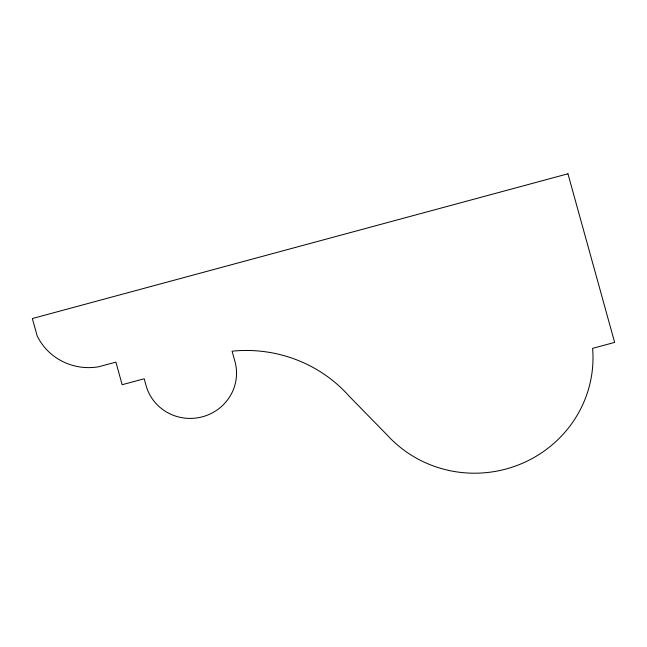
<?xml version="1.0" encoding="UTF-8"?>
<svg xmlns="http://www.w3.org/2000/svg" width="647" height="647" viewBox="0 0 647 647"><rect width="100%" height="100%" fill="white"/><g stroke="black" fill="none" stroke-linecap="round" stroke-linejoin="round"><path stroke-width="0.97" d="M567.945 173.792L32.35 318.534L37.146 335.842A57.47 55.909 -8.7 0 0 98.748 366.752L115.886 362.126L122.146 384.714L144.192 378.762L146.085 385.588A46.05 44.797 -8.7 0 0 202.495 416.773A46.05 44.797 -8.7 0 0 234.966 361.576L232.087 351.175A137.196 133.46 -8.7 0 1 349.194 396.223L387.755 435.649A117.617 114.414 -8.7 0 0 521.83 463.543A117.617 114.414 -8.7 0 0 592.603 348.353L614.65 342.4L567.945 173.792"/></g></svg>
